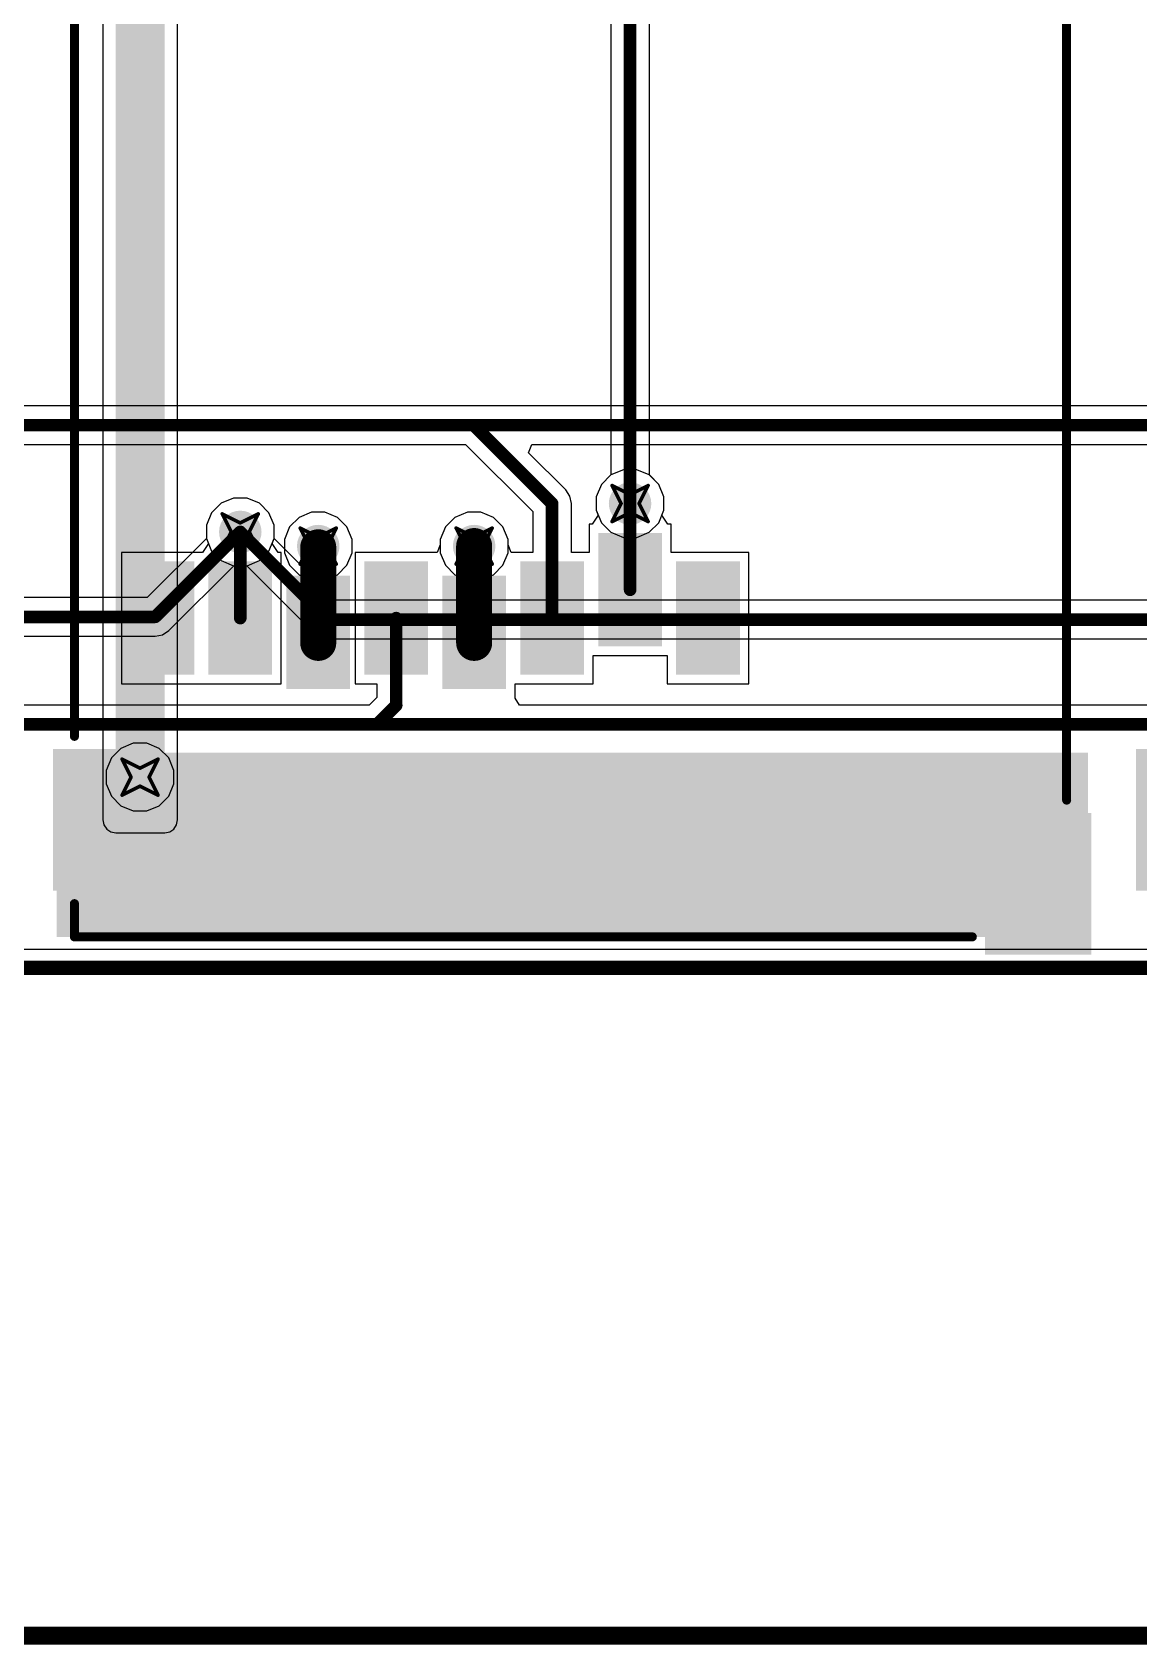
# Model space of a CAD drawing. Header units: inches. Extents: x -3 to 488, y -11 to 93.
# Drawn here: x 30.31 to 45.92, y -9.56 to 13.21 of the extents above; entities that cross this region are included whole.
import ezdxf

# ---------------------------------------------------------------- set-up
doc = ezdxf.new("R2010")
doc.units = ezdxf.units.IN
for name, color, linetype in [('Board Cutout', 216, 'Continuous'), ('Bottom Layer', 5, 'Continuous'), ('Dimension', 6, 'Continuous'), ('Drill Drawing', 1, 'Continuous'), ('Layer 1', 16, 'Continuous'), ('Layer 2', 76, 'Continuous'), ('Top Layer', 1, 'Continuous'), ('Top Overlay', 2, 'Continuous'), ('Top Paste', 8, 'Continuous'), ('Top Solder', 216, 'Continuous'), ('Via Holes', 16, 'Continuous')]:
    doc.layers.add(name, color=color, linetype=linetype)

msp = doc.modelspace()

# ---------------------------------------------------------------- hatches: boundary and pattern name
at = {"layer": 'Bottom Layer'}
h = msp.add_hatch(color=5, dxfattribs=at)
edge = h.paths.add_edge_path()
edge.add_arc((38.741, 6.554), 0.3, 0, 360)
h = msp.add_hatch(color=5, dxfattribs=at)
edge = h.paths.add_edge_path()
edge.add_arc((33.241, 6.154), 0.3, 0, 360)
h = msp.add_hatch(color=5, dxfattribs=at)
edge = h.paths.add_edge_path()
edge.add_arc((34.341, 5.954), 0.3, 0, 360)
h = msp.add_hatch(color=5, dxfattribs=at)
edge = h.paths.add_edge_path()
edge.add_arc((36.541, 5.954), 0.3, 0, 360)
h = msp.add_hatch(color=5, dxfattribs=at)
edge = h.paths.add_edge_path()
edge.add_arc((31.827, 2.692), 0.3, 0, 360)
at = {"layer": 'Layer 1'}
h = msp.add_hatch(color=16, dxfattribs=at)
edge = h.paths.add_edge_path()
edge.add_arc((38.741, 6.554), 0.3, 0, 360)
h = msp.add_hatch(color=16, dxfattribs=at)
edge = h.paths.add_edge_path()
edge.add_arc((33.241, 6.154), 0.3, 0, 360)
h = msp.add_hatch(color=16, dxfattribs=at)
edge = h.paths.add_edge_path()
edge.add_arc((34.341, 5.954), 0.3, 0, 360)
h = msp.add_hatch(color=16, dxfattribs=at)
edge = h.paths.add_edge_path()
edge.add_arc((36.541, 5.954), 0.3, 0, 360)
h = msp.add_hatch(color=16, dxfattribs=at)
edge = h.paths.add_edge_path()
edge.add_arc((31.827, 2.692), 0.3, 0, 360)
at = {"layer": 'Layer 2'}
msp.add_hatch(color=76, dxfattribs=at).paths.add_polyline_path([(31.485, 2.087), (32.175, 2.087), (32.175, 17.704), (31.485, 17.704)])
h = msp.add_hatch(color=76, dxfattribs=at)
edge = h.paths.add_edge_path()
edge.add_arc((38.741, 6.554), 0.3, 0, 360)
h = msp.add_hatch(color=76, dxfattribs=at)
edge = h.paths.add_edge_path()
edge.add_arc((33.241, 6.154), 0.3, 0, 360)
h = msp.add_hatch(color=76, dxfattribs=at)
edge = h.paths.add_edge_path()
edge.add_arc((34.341, 5.954), 0.3, 0, 360)
h = msp.add_hatch(color=76, dxfattribs=at)
edge = h.paths.add_edge_path()
edge.add_arc((36.541, 5.954), 0.3, 0, 360)
h = msp.add_hatch(color=76, dxfattribs=at)
edge = h.paths.add_edge_path()
edge.add_arc((31.827, 2.692), 0.3, 0, 360)
at = {"layer": 'Top Layer'}
h = msp.add_hatch(color=1, dxfattribs=at)
edge = h.paths.add_edge_path()
edge.add_arc((38.741, 6.554), 0.3, 0, 360)
h = msp.add_hatch(color=1, dxfattribs=at)
edge = h.paths.add_edge_path()
edge.add_arc((33.241, 6.154), 0.3, 0, 360)
h = msp.add_hatch(color=1, dxfattribs=at)
edge = h.paths.add_edge_path()
edge.add_arc((34.341, 5.954), 0.3, 0, 360)
h = msp.add_hatch(color=1, dxfattribs=at)
edge = h.paths.add_edge_path()
edge.add_arc((36.541, 5.954), 0.3, 0, 360)
for points in [[(38.341, 6.087), (39.141, 6.087), (39.141, 4.587), (38.341, 4.587)], [(31.741, 5.687), (32.541, 5.687), (32.541, 4.187), (31.741, 4.187)], [(32.841, 5.687), (33.641, 5.687), (33.641, 4.187), (32.841, 4.187)], [(33.941, 5.487), (34.741, 5.487), (34.741, 3.987), (33.941, 3.987)], [(35.041, 5.687), (35.841, 5.687), (35.841, 4.187), (35.041, 4.187)], [(36.141, 5.487), (36.941, 5.487), (36.941, 3.987), (36.141, 3.987)], [(37.241, 5.687), (38.041, 5.687), (38.041, 4.187), (37.241, 4.187)], [(39.441, 5.687), (40.241, 5.687), (40.241, 4.187), (39.441, 4.187)], [(30.651, 0.437), (45.201, 0.437), (45.201, 3.037), (30.651, 3.037)], [(30.651, 3.037), (32.051, 3.037), (32.051, 1.137), (30.651, 1.137)], [(43.801, 2.137), (45.201, 2.137), (45.201, 0.237), (43.801, 0.237)]]:
    msp.add_hatch(color=1, dxfattribs=at).paths.add_polyline_path(points)
h = msp.add_hatch(color=1, dxfattribs=at)
edge = h.paths.add_edge_path()
edge.add_arc((31.827, 2.692), 0.3, 0, 360)
at = {"layer": 'Top Paste'}
for points in [[(38.341, 6.087), (39.141, 6.087), (39.141, 4.587), (38.341, 4.587)], [(31.741, 5.687), (32.541, 5.687), (32.541, 4.187), (31.741, 4.187)], [(32.841, 5.687), (33.641, 5.687), (33.641, 4.187), (32.841, 4.187)], [(33.941, 5.487), (34.741, 5.487), (34.741, 3.987), (33.941, 3.987)], [(35.041, 5.687), (35.841, 5.687), (35.841, 4.187), (35.041, 4.187)], [(36.141, 5.487), (36.941, 5.487), (36.941, 3.987), (36.141, 3.987)], [(37.241, 5.687), (38.041, 5.687), (38.041, 4.187), (37.241, 4.187)], [(39.441, 5.687), (40.241, 5.687), (40.241, 4.187), (39.441, 4.187)], [(30.651, 3.037), (32.051, 3.037), (32.051, 1.137), (30.651, 1.137)], [(43.801, 2.137), (45.201, 2.137), (45.201, 0.237), (43.801, 0.237)]]:
    msp.add_hatch(color=8, dxfattribs=at).paths.add_polyline_path(points)
at = {"layer": 'Top Solder'}
for points in [[(38.291, 6.137), (39.191, 6.137), (39.191, 4.537), (38.291, 4.537)], [(31.691, 5.737), (32.591, 5.737), (32.591, 4.137), (31.691, 4.137)], [(32.791, 5.737), (33.691, 5.737), (33.691, 4.137), (32.791, 4.137)], [(34.991, 5.737), (35.891, 5.737), (35.891, 4.137), (34.991, 4.137)], [(37.191, 5.737), (38.091, 5.737), (38.091, 4.137), (37.191, 4.137)], [(39.391, 5.737), (40.291, 5.737), (40.291, 4.137), (39.391, 4.137)], [(33.891, 5.537), (34.791, 5.537), (34.791, 3.937), (33.891, 3.937)], [(36.091, 5.537), (36.991, 5.537), (36.991, 3.937), (36.091, 3.937)], [(30.601, 3.087), (32.101, 3.087), (32.101, 1.087), (30.601, 1.087)], [(45.878, 3.087), (47.378, 3.087), (47.378, 1.087), (45.878, 1.087)], [(43.751, 2.187), (45.251, 2.187), (45.251, 0.187), (43.751, 0.187)]]:
    msp.add_hatch(color=216, dxfattribs=at).paths.add_polyline_path(points)
at = {"layer": 'Via Holes'}
h = msp.add_hatch(color=7, dxfattribs=at)
edge = h.paths.add_edge_path()
edge.add_arc((38.741, 6.554), 0.15, 0, 360)
h = msp.add_hatch(color=7, dxfattribs=at)
edge = h.paths.add_edge_path()
edge.add_arc((33.241, 6.154), 0.15, 0, 360)
h = msp.add_hatch(color=7, dxfattribs=at)
edge = h.paths.add_edge_path()
edge.add_arc((34.341, 5.954), 0.15, 0, 360)
h = msp.add_hatch(color=7, dxfattribs=at)
edge = h.paths.add_edge_path()
edge.add_arc((36.541, 5.954), 0.15, 0, 360)
h = msp.add_hatch(color=7, dxfattribs=at)
edge = h.paths.add_edge_path()
edge.add_arc((31.827, 2.692), 0.15, 0, 360)

# ---------------------------------------------------------------- linework, layer by layer
at = {"layer": 'Board Cutout'}
msp.add_lwpolyline([(0.01, 0, 0.2, 0.2, 0), (60.01, 0, 0.2, 0.2, 0)], format="xyseb", dxfattribs=at)
at = {"layer": 'Bottom Layer'}
for p, q in [((38.47, 6.959), (38.336, 6.825)), ((38.646, 7.032), (38.47, 6.959)), ((38.836, 7.032), (38.646, 7.032)), ((39.012, 6.959), (38.836, 7.032)), ((39.146, 6.825), (39.012, 6.959)), ((33.146, 6.632), (32.97, 6.559)), ((33.336, 6.632), (33.146, 6.632)), ((33.512, 6.559), (33.336, 6.632)), ((38.336, 6.825), (38.263, 6.649)), ((38.263, 6.649), (38.263, 6.459)), ((39.219, 6.649), (39.146, 6.825)), ((39.219, 6.459), (39.219, 6.649)), ((32.836, 6.425), (32.763, 6.249)), ((32.97, 6.559), (32.836, 6.425)), ((33.646, 6.425), (33.512, 6.559)), ((33.719, 6.249), (33.646, 6.425)), ((34.246, 6.432), (34.07, 6.359)), ((34.436, 6.432), (34.246, 6.432)), ((34.612, 6.359), (34.436, 6.432)), ((38.263, 6.459), (38.336, 6.283)), ((39.146, 6.283), (39.219, 6.459)), ((32.763, 6.249), (32.763, 6.059)), ((33.719, 6.059), (33.719, 6.249)), ((33.936, 6.225), (33.863, 6.049)), ((34.07, 6.359), (33.936, 6.225)), ((34.746, 6.225), (34.612, 6.359)), ((34.819, 6.049), (34.746, 6.225)), ((38.336, 6.283), (38.47, 6.149)), ((38.47, 6.149), (38.646, 6.076)), ((38.836, 6.076), (39.012, 6.149)), ((39.012, 6.149), (39.146, 6.283)), ((32.763, 6.059), (32.836, 5.883)), ((33.646, 5.883), (33.719, 6.059)), ((33.863, 6.049), (33.863, 5.859)), ((34.819, 5.859), (34.819, 6.049)), ((38.646, 6.076), (38.836, 6.076)), ((32.836, 5.883), (32.97, 5.749)), ((32.97, 5.749), (33.146, 5.676)), ((33.336, 5.676), (33.512, 5.749)), ((33.512, 5.749), (33.646, 5.883)), ((33.863, 5.859), (33.936, 5.683)), ((34.746, 5.683), (34.819, 5.859)), ((33.146, 5.676), (33.336, 5.676)), ((33.936, 5.683), (34.07, 5.549)), ((34.07, 5.549), (34.246, 5.476)), ((34.246, 5.476), (34.436, 5.476)), ((34.436, 5.476), (34.612, 5.549)), ((34.612, 5.549), (34.746, 5.683)), ((31.422, 2.963), (31.349, 2.787)), ((31.556, 3.097), (31.422, 2.963)), ((31.732, 3.17), (31.556, 3.097)), ((31.922, 3.17), (31.732, 3.17)), ((32.097, 3.097), (31.922, 3.17)), ((32.232, 2.963), (32.097, 3.097)), ((32.304, 2.787), (32.232, 2.963)), ((31.349, 2.787), (31.349, 2.597)), ((32.304, 2.597), (32.304, 2.787)), ((31.349, 2.597), (31.422, 2.422)), ((32.232, 2.422), (32.304, 2.597)), ((31.422, 2.422), (31.556, 2.287)), ((31.556, 2.287), (31.732, 2.215)), ((31.922, 2.215), (32.097, 2.287)), ((32.097, 2.287), (32.232, 2.422)), ((31.732, 2.215), (31.922, 2.215)), ((60.01, 0.259), (0.269, 0.259))]:
    msp.add_line(p, q, dxfattribs=at)
at = {"layer": 'Dimension'}
msp.add_lwpolyline([(0, -9.429, 0.254, 0.254, 0), (56.354, -9.429, 0.254, 0.254, 0)], format="xyseb", dxfattribs=at)
at = {"layer": 'Drill Drawing'}
for points in [[(38.487, 6.808, 0.0508, 0.0508, 0), (38.741, 6.681, 0.0508, 0.0508, 0)], [(38.487, 6.808, 0.0508, 0.0508, 0), (38.614, 6.554, 0.0508, 0.0508, 0)], [(38.741, 6.681, 0.0508, 0.0508, 0), (38.995, 6.808, 0.0508, 0.0508, 0)], [(38.868, 6.554, 0.0508, 0.0508, 0), (38.995, 6.808, 0.0508, 0.0508, 0)], [(32.987, 6.408, 0.0508, 0.0508, 0), (33.241, 6.281, 0.0508, 0.0508, 0)], [(32.987, 6.408, 0.0508, 0.0508, 0), (33.114, 6.154, 0.0508, 0.0508, 0)], [(33.241, 6.281, 0.0508, 0.0508, 0), (33.495, 6.408, 0.0508, 0.0508, 0)], [(33.368, 6.154, 0.0508, 0.0508, 0), (33.495, 6.408, 0.0508, 0.0508, 0)], [(38.487, 6.3, 0.0508, 0.0508, 0), (38.614, 6.554, 0.0508, 0.0508, 0)], [(38.487, 6.3, 0.0508, 0.0508, 0), (38.741, 6.427, 0.0508, 0.0508, 0)], [(38.741, 6.427, 0.0508, 0.0508, 0), (38.995, 6.3, 0.0508, 0.0508, 0)], [(38.868, 6.554, 0.0508, 0.0508, 0), (38.995, 6.3, 0.0508, 0.0508, 0)], [(32.987, 5.9, 0.0508, 0.0508, 0), (33.114, 6.154, 0.0508, 0.0508, 0)], [(33.368, 6.154, 0.0508, 0.0508, 0), (33.495, 5.9, 0.0508, 0.0508, 0)], [(34.087, 6.208, 0.0508, 0.0508, 0), (34.341, 6.081, 0.0508, 0.0508, 0)], [(34.087, 6.208, 0.0508, 0.0508, 0), (34.214, 5.954, 0.0508, 0.0508, 0)], [(34.341, 6.081, 0.0508, 0.0508, 0), (34.595, 6.208, 0.0508, 0.0508, 0)], [(34.468, 5.954, 0.0508, 0.0508, 0), (34.595, 6.208, 0.0508, 0.0508, 0)], [(36.287, 6.208, 0.0508, 0.0508, 0), (36.541, 6.081, 0.0508, 0.0508, 0)], [(36.287, 6.208, 0.0508, 0.0508, 0), (36.414, 5.954, 0.0508, 0.0508, 0)], [(36.541, 6.081, 0.0508, 0.0508, 0), (36.795, 6.208, 0.0508, 0.0508, 0)], [(36.668, 5.954, 0.0508, 0.0508, 0), (36.795, 6.208, 0.0508, 0.0508, 0)], [(32.987, 5.9, 0.0508, 0.0508, 0), (33.241, 6.027, 0.0508, 0.0508, 0)], [(33.241, 6.027, 0.0508, 0.0508, 0), (33.495, 5.9, 0.0508, 0.0508, 0)], [(34.087, 5.7, 0.0508, 0.0508, 0), (34.214, 5.954, 0.0508, 0.0508, 0)], [(34.468, 5.954, 0.0508, 0.0508, 0), (34.595, 5.7, 0.0508, 0.0508, 0)], [(36.287, 5.7, 0.0508, 0.0508, 0), (36.414, 5.954, 0.0508, 0.0508, 0)], [(36.668, 5.954, 0.0508, 0.0508, 0), (36.795, 5.7, 0.0508, 0.0508, 0)], [(34.087, 5.7, 0.0508, 0.0508, 0), (34.341, 5.827, 0.0508, 0.0508, 0)], [(34.341, 5.827, 0.0508, 0.0508, 0), (34.595, 5.7, 0.0508, 0.0508, 0)], [(36.287, 5.7, 0.0508, 0.0508, 0), (36.541, 5.827, 0.0508, 0.0508, 0)], [(36.541, 5.827, 0.0508, 0.0508, 0), (36.795, 5.7, 0.0508, 0.0508, 0)], [(31.573, 2.946, 0.0508, 0.0508, 0), (31.827, 2.819, 0.0508, 0.0508, 0)], [(31.573, 2.946, 0.0508, 0.0508, 0), (31.7, 2.692, 0.0508, 0.0508, 0)], [(31.827, 2.819, 0.0508, 0.0508, 0), (32.081, 2.946, 0.0508, 0.0508, 0)], [(31.954, 2.692, 0.0508, 0.0508, 0), (32.081, 2.946, 0.0508, 0.0508, 0)], [(31.573, 2.438, 0.0508, 0.0508, 0), (31.7, 2.692, 0.0508, 0.0508, 0)], [(31.573, 2.438, 0.0508, 0.0508, 0), (31.827, 2.565, 0.0508, 0.0508, 0)], [(31.827, 2.565, 0.0508, 0.0508, 0), (32.081, 2.438, 0.0508, 0.0508, 0)], [(31.954, 2.692, 0.0508, 0.0508, 0), (32.081, 2.438, 0.0508, 0.0508, 0)]]:
    msp.add_lwpolyline(points, format="xyseb", dxfattribs=at)
for points in [[(38.474, 6.808, 0.0254, 0.0254, 1), (38.5, 6.808, 0.0254, 0.0254, 1)], [(38.474, 6.808, 0.0254, 0.0254, 1), (38.5, 6.808, 0.0254, 0.0254, 1)], [(38.982, 6.808, 0.0254, 0.0254, 1), (39.008, 6.808, 0.0254, 0.0254, 1)], [(38.982, 6.808, 0.0254, 0.0254, 1), (39.008, 6.808, 0.0254, 0.0254, 1)], [(38.728, 6.681, 0.0254, 0.0254, 1), (38.754, 6.681, 0.0254, 0.0254, 1)], [(38.728, 6.681, 0.0254, 0.0254, 1), (38.754, 6.681, 0.0254, 0.0254, 1)], [(32.974, 6.408, 0.0254, 0.0254, 1), (33, 6.408, 0.0254, 0.0254, 1)], [(32.974, 6.408, 0.0254, 0.0254, 1), (33, 6.408, 0.0254, 0.0254, 1)], [(33.482, 6.408, 0.0254, 0.0254, 1), (33.508, 6.408, 0.0254, 0.0254, 1)], [(33.482, 6.408, 0.0254, 0.0254, 1), (33.508, 6.408, 0.0254, 0.0254, 1)], [(38.601, 6.554, 0.0254, 0.0254, 1), (38.627, 6.554, 0.0254, 0.0254, 1)], [(38.601, 6.554, 0.0254, 0.0254, 1), (38.627, 6.554, 0.0254, 0.0254, 1)], [(38.728, 6.427, 0.0254, 0.0254, 1), (38.754, 6.427, 0.0254, 0.0254, 1)], [(38.728, 6.427, 0.0254, 0.0254, 1), (38.754, 6.427, 0.0254, 0.0254, 1)], [(38.855, 6.554, 0.0254, 0.0254, 1), (38.881, 6.554, 0.0254, 0.0254, 1)], [(38.855, 6.554, 0.0254, 0.0254, 1), (38.881, 6.554, 0.0254, 0.0254, 1)], [(33.101, 6.154, 0.0254, 0.0254, 1), (33.127, 6.154, 0.0254, 0.0254, 1)], [(33.101, 6.154, 0.0254, 0.0254, 1), (33.127, 6.154, 0.0254, 0.0254, 1)], [(33.228, 6.281, 0.0254, 0.0254, 1), (33.254, 6.281, 0.0254, 0.0254, 1)], [(33.228, 6.281, 0.0254, 0.0254, 1), (33.254, 6.281, 0.0254, 0.0254, 1)], [(33.355, 6.154, 0.0254, 0.0254, 1), (33.381, 6.154, 0.0254, 0.0254, 1)], [(33.355, 6.154, 0.0254, 0.0254, 1), (33.381, 6.154, 0.0254, 0.0254, 1)], [(34.074, 6.208, 0.0254, 0.0254, 1), (34.1, 6.208, 0.0254, 0.0254, 1)], [(34.074, 6.208, 0.0254, 0.0254, 1), (34.1, 6.208, 0.0254, 0.0254, 1)], [(34.582, 6.208, 0.0254, 0.0254, 1), (34.608, 6.208, 0.0254, 0.0254, 1)], [(34.582, 6.208, 0.0254, 0.0254, 1), (34.608, 6.208, 0.0254, 0.0254, 1)], [(36.274, 6.208, 0.0254, 0.0254, 1), (36.3, 6.208, 0.0254, 0.0254, 1)], [(36.274, 6.208, 0.0254, 0.0254, 1), (36.3, 6.208, 0.0254, 0.0254, 1)], [(36.782, 6.208, 0.0254, 0.0254, 1), (36.808, 6.208, 0.0254, 0.0254, 1)], [(36.782, 6.208, 0.0254, 0.0254, 1), (36.808, 6.208, 0.0254, 0.0254, 1)], [(38.474, 6.3, 0.0254, 0.0254, 1), (38.5, 6.3, 0.0254, 0.0254, 1)], [(38.474, 6.3, 0.0254, 0.0254, 1), (38.5, 6.3, 0.0254, 0.0254, 1)], [(38.982, 6.3, 0.0254, 0.0254, 1), (39.008, 6.3, 0.0254, 0.0254, 1)], [(38.982, 6.3, 0.0254, 0.0254, 1), (39.008, 6.3, 0.0254, 0.0254, 1)], [(32.974, 5.9, 0.0254, 0.0254, 1), (33, 5.9, 0.0254, 0.0254, 1)], [(32.974, 5.9, 0.0254, 0.0254, 1), (33, 5.9, 0.0254, 0.0254, 1)], [(33.228, 6.027, 0.0254, 0.0254, 1), (33.254, 6.027, 0.0254, 0.0254, 1)], [(33.228, 6.027, 0.0254, 0.0254, 1), (33.254, 6.027, 0.0254, 0.0254, 1)], [(33.482, 5.9, 0.0254, 0.0254, 1), (33.508, 5.9, 0.0254, 0.0254, 1)], [(33.482, 5.9, 0.0254, 0.0254, 1), (33.508, 5.9, 0.0254, 0.0254, 1)], [(34.201, 5.954, 0.0254, 0.0254, 1), (34.227, 5.954, 0.0254, 0.0254, 1)], [(34.201, 5.954, 0.0254, 0.0254, 1), (34.227, 5.954, 0.0254, 0.0254, 1)], [(34.328, 6.081, 0.0254, 0.0254, 1), (34.354, 6.081, 0.0254, 0.0254, 1)], [(34.328, 6.081, 0.0254, 0.0254, 1), (34.354, 6.081, 0.0254, 0.0254, 1)], [(34.455, 5.954, 0.0254, 0.0254, 1), (34.481, 5.954, 0.0254, 0.0254, 1)], [(34.455, 5.954, 0.0254, 0.0254, 1), (34.481, 5.954, 0.0254, 0.0254, 1)], [(36.401, 5.954, 0.0254, 0.0254, 1), (36.427, 5.954, 0.0254, 0.0254, 1)], [(36.401, 5.954, 0.0254, 0.0254, 1), (36.427, 5.954, 0.0254, 0.0254, 1)], [(36.528, 6.081, 0.0254, 0.0254, 1), (36.554, 6.081, 0.0254, 0.0254, 1)], [(36.528, 6.081, 0.0254, 0.0254, 1), (36.554, 6.081, 0.0254, 0.0254, 1)], [(36.655, 5.954, 0.0254, 0.0254, 1), (36.681, 5.954, 0.0254, 0.0254, 1)], [(36.655, 5.954, 0.0254, 0.0254, 1), (36.681, 5.954, 0.0254, 0.0254, 1)], [(34.074, 5.7, 0.0254, 0.0254, 1), (34.1, 5.7, 0.0254, 0.0254, 1)], [(34.074, 5.7, 0.0254, 0.0254, 1), (34.1, 5.7, 0.0254, 0.0254, 1)], [(34.328, 5.827, 0.0254, 0.0254, 1), (34.354, 5.827, 0.0254, 0.0254, 1)], [(34.328, 5.827, 0.0254, 0.0254, 1), (34.354, 5.827, 0.0254, 0.0254, 1)], [(34.582, 5.7, 0.0254, 0.0254, 1), (34.608, 5.7, 0.0254, 0.0254, 1)], [(34.582, 5.7, 0.0254, 0.0254, 1), (34.608, 5.7, 0.0254, 0.0254, 1)], [(36.274, 5.7, 0.0254, 0.0254, 1), (36.3, 5.7, 0.0254, 0.0254, 1)], [(36.274, 5.7, 0.0254, 0.0254, 1), (36.3, 5.7, 0.0254, 0.0254, 1)], [(36.528, 5.827, 0.0254, 0.0254, 1), (36.554, 5.827, 0.0254, 0.0254, 1)], [(36.528, 5.827, 0.0254, 0.0254, 1), (36.554, 5.827, 0.0254, 0.0254, 1)], [(36.782, 5.7, 0.0254, 0.0254, 1), (36.808, 5.7, 0.0254, 0.0254, 1)], [(36.782, 5.7, 0.0254, 0.0254, 1), (36.808, 5.7, 0.0254, 0.0254, 1)], [(31.56, 2.946, 0.0254, 0.0254, 1), (31.585, 2.946, 0.0254, 0.0254, 1)], [(31.56, 2.946, 0.0254, 0.0254, 1), (31.585, 2.946, 0.0254, 0.0254, 1)], [(32.068, 2.946, 0.0254, 0.0254, 1), (32.093, 2.946, 0.0254, 0.0254, 1)], [(32.068, 2.946, 0.0254, 0.0254, 1), (32.093, 2.946, 0.0254, 0.0254, 1)], [(31.814, 2.819, 0.0254, 0.0254, 1), (31.839, 2.819, 0.0254, 0.0254, 1)], [(31.814, 2.819, 0.0254, 0.0254, 1), (31.839, 2.819, 0.0254, 0.0254, 1)], [(31.687, 2.692, 0.0254, 0.0254, 1), (31.712, 2.692, 0.0254, 0.0254, 1)], [(31.687, 2.692, 0.0254, 0.0254, 1), (31.712, 2.692, 0.0254, 0.0254, 1)], [(31.814, 2.565, 0.0254, 0.0254, 1), (31.839, 2.565, 0.0254, 0.0254, 1)], [(31.814, 2.565, 0.0254, 0.0254, 1), (31.839, 2.565, 0.0254, 0.0254, 1)], [(31.941, 2.692, 0.0254, 0.0254, 1), (31.966, 2.692, 0.0254, 0.0254, 1)], [(31.941, 2.692, 0.0254, 0.0254, 1), (31.966, 2.692, 0.0254, 0.0254, 1)], [(31.56, 2.438, 0.0254, 0.0254, 1), (31.585, 2.438, 0.0254, 0.0254, 1)], [(31.56, 2.438, 0.0254, 0.0254, 1), (31.585, 2.438, 0.0254, 0.0254, 1)], [(32.068, 2.438, 0.0254, 0.0254, 1), (32.093, 2.438, 0.0254, 0.0254, 1)], [(32.068, 2.438, 0.0254, 0.0254, 1), (32.093, 2.438, 0.0254, 0.0254, 1)]]:
    msp.add_lwpolyline(points, format="xyseb", close=True, dxfattribs=at)
at = {"layer": 'Layer 1'}
for p, q in [((38.47, 6.959), (38.336, 6.825)), ((38.646, 7.032), (38.47, 6.959)), ((38.836, 7.032), (38.646, 7.032)), ((39.012, 6.959), (38.836, 7.032)), ((39.146, 6.825), (39.012, 6.959)), ((33.146, 6.632), (32.97, 6.559)), ((33.336, 6.632), (33.146, 6.632)), ((33.512, 6.559), (33.336, 6.632)), ((38.336, 6.825), (38.263, 6.649)), ((38.263, 6.649), (38.263, 6.459)), ((39.219, 6.649), (39.146, 6.825)), ((39.219, 6.459), (39.219, 6.649)), ((32.836, 6.425), (32.763, 6.249)), ((32.97, 6.559), (32.836, 6.425)), ((33.646, 6.425), (33.512, 6.559)), ((33.719, 6.249), (33.646, 6.425)), ((36.446, 6.432), (36.27, 6.359)), ((36.636, 6.432), (36.446, 6.432)), ((36.812, 6.359), (36.636, 6.432)), ((38.263, 6.459), (38.336, 6.283)), ((39.146, 6.283), (39.219, 6.459)), ((32.763, 6.249), (32.763, 6.061)), ((33.719, 6.061), (33.719, 6.249)), ((36.136, 6.225), (36.063, 6.049)), ((36.27, 6.359), (36.136, 6.225)), ((36.946, 6.225), (36.812, 6.359)), ((37.019, 6.049), (36.946, 6.225)), ((38.336, 6.283), (38.47, 6.149)), ((38.47, 6.149), (38.646, 6.076)), ((38.836, 6.076), (39.012, 6.149)), ((39.012, 6.149), (39.146, 6.283)), ((32.763, 6.061), (31.928, 5.226)), ((34.591, 5.189), (33.719, 6.061)), ((36.063, 6.049), (36.063, 5.859)), ((37.019, 5.859), (37.019, 6.049)), ((38.646, 6.076), (38.836, 6.076)), ((36.063, 5.859), (36.136, 5.683)), ((36.946, 5.683), (37.019, 5.859)), ((32.233, 4.762), (33.148, 5.676)), ((33.148, 5.676), (33.334, 5.676)), ((33.334, 5.676), (34.286, 4.725)), ((36.136, 5.683), (36.27, 5.549)), ((36.27, 5.549), (36.446, 5.476)), ((36.446, 5.476), (36.636, 5.476)), ((36.636, 5.476), (36.812, 5.549)), ((36.812, 5.549), (36.946, 5.683)), ((31.928, 5.226), (19.314, 5.226)), ((47.168, 5.189), (34.591, 5.189)), ((19.201, 4.682), (32.041, 4.682)), ((32.041, 4.682), (32.145, 4.703)), ((32.145, 4.703), (32.233, 4.762)), ((34.286, 4.725), (34.374, 4.666)), ((34.374, 4.666), (34.478, 4.645)), ((34.478, 4.645), (34.478, 4.645)), ((34.478, 4.645), (47.281, 4.645)), ((31.422, 2.963), (31.349, 2.787)), ((31.556, 3.097), (31.422, 2.963)), ((31.732, 3.17), (31.556, 3.097)), ((31.922, 3.17), (31.732, 3.17)), ((32.097, 3.097), (31.922, 3.17)), ((32.232, 2.963), (32.097, 3.097)), ((32.304, 2.787), (32.232, 2.963)), ((31.349, 2.787), (31.349, 2.597)), ((32.304, 2.597), (32.304, 2.787)), ((31.349, 2.597), (31.422, 2.422)), ((32.232, 2.422), (32.304, 2.597)), ((31.422, 2.422), (31.556, 2.287)), ((31.556, 2.287), (31.732, 2.215)), ((31.922, 2.215), (32.097, 2.287)), ((32.097, 2.287), (32.232, 2.422)), ((31.732, 2.215), (31.922, 2.215)), ((60.01, 0.259), (0.269, 0.259))]:
    msp.add_line(p, q, dxfattribs=at)
for points in [[(32.041, 4.954, 0.178, 0.178, 0), (33.241, 6.154, 0.178, 0.178, 0)], [(33.241, 6.154, 0.178, 0.178, 0), (34.478, 4.917, 0.178, 0.178, 0)], [(19.201, 4.954, 0.178, 0.178, 0), (32.041, 4.954, 0.178, 0.178, 0)], [(34.478, 4.917, 0.178, 0.178, 0), (47.281, 4.917, 0.178, 0.178, 0)]]:
    msp.add_lwpolyline(points, format="xyseb", dxfattribs=at)
for points in [[(33.197, 6.154, 0.0889, 0.0889, 1), (33.286, 6.154, 0.0889, 0.0889, 1)], [(33.197, 6.154, 0.0889, 0.0889, 1), (33.286, 6.154, 0.0889, 0.0889, 1)], [(31.997, 4.954, 0.0889, 0.0889, 1), (32.085, 4.954, 0.0889, 0.0889, 1)], [(31.997, 4.954, 0.0889, 0.0889, 1), (32.085, 4.954, 0.0889, 0.0889, 1)], [(34.434, 4.917, 0.0889, 0.0889, 1), (34.523, 4.917, 0.0889, 0.0889, 1)], [(34.434, 4.917, 0.0889, 0.0889, 1), (34.523, 4.917, 0.0889, 0.0889, 1)]]:
    msp.add_lwpolyline(points, format="xyseb", close=True, dxfattribs=at)
at = {"layer": 'Layer 2'}
for p, q in [((39.013, 6.958), (39.013, 21.091)), ((31.304, 17.704), (31.304, 2.087)), ((32.356, 2.087), (32.356, 17.704)), ((38.469, 16.192), (38.469, 6.958)), ((38.469, 6.958), (38.336, 6.825)), ((39.146, 6.825), (39.013, 6.958)), ((33.146, 6.632), (32.97, 6.559)), ((33.336, 6.632), (33.146, 6.632)), ((33.512, 6.559), (33.336, 6.632)), ((38.336, 6.825), (38.263, 6.649)), ((38.263, 6.649), (38.263, 6.459)), ((39.219, 6.649), (39.146, 6.825)), ((39.219, 6.459), (39.219, 6.649)), ((32.836, 6.425), (32.763, 6.249)), ((32.97, 6.559), (32.836, 6.425)), ((33.646, 6.425), (33.512, 6.559)), ((33.719, 6.249), (33.646, 6.425)), ((34.246, 6.432), (34.07, 6.359)), ((34.436, 6.432), (34.246, 6.432)), ((34.612, 6.359), (34.436, 6.432)), ((36.446, 6.432), (36.27, 6.359)), ((36.636, 6.432), (36.446, 6.432)), ((36.812, 6.359), (36.636, 6.432)), ((38.263, 6.459), (38.336, 6.283)), ((39.146, 6.283), (39.219, 6.459)), ((32.763, 6.249), (32.763, 6.059)), ((33.719, 6.059), (33.719, 6.249)), ((33.936, 6.225), (33.863, 6.049)), ((34.07, 6.359), (33.936, 6.225)), ((34.746, 6.225), (34.612, 6.359)), ((34.819, 6.049), (34.746, 6.225)), ((36.136, 6.225), (36.063, 6.049)), ((36.27, 6.359), (36.136, 6.225)), ((36.946, 6.225), (36.812, 6.359)), ((37.019, 6.049), (36.946, 6.225)), ((38.336, 6.283), (38.47, 6.149)), ((38.47, 6.149), (38.646, 6.076)), ((38.836, 6.076), (39.012, 6.149)), ((39.012, 6.149), (39.146, 6.283)), ((32.763, 6.059), (32.836, 5.883)), ((33.646, 5.883), (33.719, 6.059)), ((33.863, 6.049), (33.863, 5.859)), ((34.819, 5.859), (34.819, 6.049)), ((36.063, 6.049), (36.063, 5.859)), ((37.019, 5.859), (37.019, 6.049)), ((38.646, 6.076), (38.836, 6.076)), ((32.836, 5.883), (32.97, 5.749)), ((32.97, 5.749), (33.146, 5.676)), ((33.336, 5.676), (33.512, 5.749)), ((33.512, 5.749), (33.646, 5.883)), ((33.863, 5.859), (33.936, 5.683)), ((34.746, 5.683), (34.819, 5.859)), ((36.063, 5.859), (36.136, 5.683)), ((36.946, 5.683), (37.019, 5.859)), ((33.146, 5.676), (33.336, 5.676)), ((33.936, 5.683), (34.07, 5.549)), ((34.07, 5.549), (34.246, 5.476)), ((34.246, 5.476), (34.436, 5.476)), ((34.436, 5.476), (34.612, 5.549)), ((34.612, 5.549), (34.746, 5.683)), ((36.136, 5.683), (36.27, 5.549)), ((36.27, 5.549), (36.446, 5.476)), ((36.446, 5.476), (36.636, 5.476)), ((36.636, 5.476), (36.812, 5.549)), ((36.812, 5.549), (36.946, 5.683)), ((31.304, 2.087), (31.318, 2.018)), ((32.343, 2.018), (32.356, 2.087)), ((31.318, 2.018), (31.357, 1.959)), ((31.357, 1.959), (31.416, 1.92)), ((31.416, 1.92), (31.485, 1.906)), ((31.485, 1.906), (32.175, 1.906)), ((32.175, 1.906), (32.245, 1.92)), ((32.245, 1.92), (32.303, 1.959)), ((32.303, 1.959), (32.343, 2.018)), ((60.01, 0.259), (0.269, 0.259))]:
    msp.add_line(p, q, dxfattribs=at)
msp.add_lwpolyline([(38.741, 6.554, 0.178, 0.178, 0), (38.741, 21.495, 0.178, 0.178, 0)], format="xyseb", dxfattribs=at)
msp.add_lwpolyline([(38.697, 6.554, 0.0889, 0.0889, 1), (38.786, 6.554, 0.0889, 0.0889, 1)], format="xyseb", close=True, dxfattribs=at)
at = {"layer": 'Top Layer'}
for p, q in [((55.036, 7.933), (21.751, 7.933)), ((22.478, 7.389), (36.421, 7.389)), ((36.421, 7.389), (37.369, 6.441)), ((37.308, 7.272), (37.356, 7.389)), ((37.356, 7.389), (51.87, 7.389)), ((37.833, 6.746), (37.308, 7.272)), ((38.47, 6.959), (38.336, 6.825)), ((38.646, 7.032), (38.47, 6.959)), ((38.836, 7.032), (38.646, 7.032)), ((39.012, 6.959), (38.836, 7.032)), ((39.146, 6.825), (39.012, 6.959)), ((33.146, 6.632), (32.97, 6.559)), ((33.336, 6.632), (33.146, 6.632)), ((33.512, 6.559), (33.336, 6.632)), ((37.892, 6.658), (37.833, 6.746)), ((37.913, 6.554), (37.892, 6.658)), ((38.336, 6.825), (38.263, 6.649)), ((38.263, 6.649), (38.263, 6.459)), ((39.219, 6.649), (39.146, 6.825)), ((39.219, 6.459), (39.219, 6.649)), ((32.836, 6.425), (32.763, 6.249)), ((32.97, 6.559), (32.836, 6.425)), ((33.646, 6.425), (33.512, 6.559)), ((33.719, 6.249), (33.646, 6.425)), ((36.446, 6.432), (36.27, 6.359)), ((36.636, 6.432), (36.446, 6.432)), ((36.812, 6.359), (36.636, 6.432)), ((37.369, 6.441), (37.369, 5.865)), ((37.913, 5.865), (37.913, 6.554)), ((38.291, 6.392), (38.206, 6.265)), ((38.263, 6.459), (38.291, 6.392)), ((39.191, 6.392), (39.219, 6.459)), ((39.276, 6.265), (39.191, 6.392)), ((32.763, 6.249), (32.763, 6.059)), ((33.719, 6.059), (33.719, 6.249)), ((36.136, 6.225), (36.063, 6.049)), ((36.27, 6.359), (36.136, 6.225)), ((36.946, 6.225), (36.812, 6.359)), ((37.019, 6.049), (36.946, 6.225)), ((38.206, 6.265), (38.163, 6.265)), ((38.163, 6.265), (38.163, 5.865)), ((39.319, 6.265), (39.276, 6.265)), ((39.319, 5.865), (39.319, 6.265)), ((32.791, 5.992), (32.706, 5.865)), ((32.763, 6.059), (32.791, 5.992)), ((33.691, 5.992), (33.719, 6.059)), ((33.776, 5.865), (33.691, 5.992)), ((36.063, 5.973), (36.019, 5.865)), ((36.063, 6.049), (36.063, 5.973)), ((37.019, 5.973), (37.019, 6.049)), ((37.063, 5.865), (37.019, 5.973)), ((32.706, 5.865), (31.563, 5.865)), ((31.563, 5.865), (31.563, 4.009)), ((33.819, 5.865), (33.776, 5.865)), ((33.819, 4.009), (33.819, 5.865)), ((36.019, 5.865), (34.863, 5.865)), ((34.863, 5.865), (34.863, 4.009)), ((37.369, 5.865), (37.063, 5.865)), ((38.163, 5.865), (37.913, 5.865)), ((40.419, 5.865), (39.319, 5.865)), ((40.419, 4.009), (40.419, 5.865)), ((38.219, 4.009), (38.219, 4.409)), ((38.219, 4.409), (39.263, 4.409)), ((39.263, 4.409), (39.263, 4.009)), ((31.563, 4.009), (33.819, 4.009)), ((34.863, 4.009), (35.169, 4.009)), ((35.169, 4.009), (35.169, 3.817)), ((37.119, 3.809), (37.119, 4.009)), ((37.119, 4.009), (38.219, 4.009)), ((39.263, 4.009), (40.419, 4.009)), ((35.061, 3.709), (21.943, 3.709)), ((35.169, 3.817), (35.061, 3.709)), ((37.183, 3.709), (37.119, 3.809)), ((50.301, 3.709), (37.183, 3.709))]:
    msp.add_line(p, q, dxfattribs=at)
for points in [[(21.655, 7.661, 0.178, 0.178, 0), (36.534, 7.661, 0.178, 0.178, 0)], [(36.534, 7.661, 0.178, 0.178, 0), (51.983, 7.661, 0.178, 0.178, 0)], [(36.534, 7.661, 0.178, 0.178, 0), (37.641, 6.554, 0.178, 0.178, 0)], [(37.641, 4.937, 0.178, 0.178, 0), (37.641, 6.554, 0.178, 0.178, 0)], [(38.741, 5.337, 0.178, 0.178, 0), (38.741, 6.554, 0.178, 0.178, 0)], [(33.241, 4.937, 0.178, 0.178, 0), (33.241, 6.154, 0.178, 0.178, 0)], [(34.341, 4.587, 0.508, 0.508, 0), (34.341, 5.937, 0.508, 0.508, 0)], [(36.541, 4.737, 0.508, 0.508, 0), (36.541, 5.954, 0.508, 0.508, 0)], [(34.341, 4.737, 0.178, 0.178, 0), (34.341, 5.954, 0.178, 0.178, 0)], [(35.441, 3.705, 0.178, 0.178, 0), (35.441, 4.937, 0.178, 0.178, 0)], [(36.541, 4.604, 0.508, 0.508, 0), (36.541, 4.737, 0.508, 0.508, 0)], [(36.541, 4.587, 0.508, 0.508, 0), (36.541, 4.604, 0.508, 0.508, 0)], [(35.173, 3.437, 0.178, 0.178, 0), (35.441, 3.705, 0.178, 0.178, 0)], [(19.651, 3.437, 0.178, 0.178, 0), (35.173, 3.437, 0.178, 0.178, 0)], [(35.173, 3.437, 0.178, 0.178, 0), (50.413, 3.437, 0.178, 0.178, 0)]]:
    msp.add_lwpolyline(points, format="xyseb", dxfattribs=at)
for points in [[(36.49, 7.661, 0.0889, 0.0889, 1), (36.578, 7.661, 0.0889, 0.0889, 1)], [(36.49, 7.661, 0.0889, 0.0889, 1), (36.578, 7.661, 0.0889, 0.0889, 1)], [(36.49, 7.661, 0.0889, 0.0889, 1), (36.578, 7.661, 0.0889, 0.0889, 1)], [(37.597, 6.554, 0.0889, 0.0889, 1), (37.686, 6.554, 0.0889, 0.0889, 1)], [(37.597, 6.554, 0.0889, 0.0889, 1), (37.686, 6.554, 0.0889, 0.0889, 1)], [(38.697, 6.554, 0.0889, 0.0889, 1), (38.786, 6.554, 0.0889, 0.0889, 1)], [(33.197, 6.154, 0.0889, 0.0889, 1), (33.286, 6.154, 0.0889, 0.0889, 1)], [(34.214, 5.937, 0.254, 0.254, 1), (34.468, 5.937, 0.254, 0.254, 1)], [(36.414, 5.954, 0.254, 0.254, 1), (36.668, 5.954, 0.254, 0.254, 1)], [(34.297, 5.954, 0.0889, 0.0889, 1), (34.386, 5.954, 0.0889, 0.0889, 1)], [(38.697, 5.337, 0.0889, 0.0889, 1), (38.786, 5.337, 0.0889, 0.0889, 1)], [(33.197, 4.937, 0.0889, 0.0889, 1), (33.286, 4.937, 0.0889, 0.0889, 1)], [(35.397, 4.937, 0.0889, 0.0889, 1), (35.486, 4.937, 0.0889, 0.0889, 1)], [(37.597, 4.937, 0.0889, 0.0889, 1), (37.686, 4.937, 0.0889, 0.0889, 1)], [(34.214, 4.587, 0.254, 0.254, 1), (34.468, 4.587, 0.254, 0.254, 1)], [(34.297, 4.737, 0.0889, 0.0889, 1), (34.386, 4.737, 0.0889, 0.0889, 1)], [(36.414, 4.737, 0.254, 0.254, 1), (36.668, 4.737, 0.254, 0.254, 1)], [(36.414, 4.737, 0.254, 0.254, 1), (36.668, 4.737, 0.254, 0.254, 1)], [(36.414, 4.604, 0.254, 0.254, 1), (36.668, 4.604, 0.254, 0.254, 1)], [(36.414, 4.604, 0.254, 0.254, 1), (36.668, 4.604, 0.254, 0.254, 1)], [(36.414, 4.587, 0.254, 0.254, 1), (36.668, 4.587, 0.254, 0.254, 1)], [(35.397, 3.705, 0.0889, 0.0889, 1), (35.486, 3.705, 0.0889, 0.0889, 1)], [(35.397, 3.705, 0.0889, 0.0889, 1), (35.486, 3.705, 0.0889, 0.0889, 1)], [(35.129, 3.437, 0.0889, 0.0889, 1), (35.218, 3.437, 0.0889, 0.0889, 1)], [(35.129, 3.437, 0.0889, 0.0889, 1), (35.218, 3.437, 0.0889, 0.0889, 1)], [(35.129, 3.437, 0.0889, 0.0889, 1), (35.218, 3.437, 0.0889, 0.0889, 1)]]:
    msp.add_lwpolyline(points, format="xyseb", close=True, dxfattribs=at)
at = {"layer": 'Top Overlay'}
for points in [[(44.901, 2.368, 0.127, 0.127, 0), (44.901, 15.638, 0.127, 0.127, 0)], [(30.901, 3.268, 0.127, 0.127, 0), (30.901, 15.387, 0.127, 0.127, 0)], [(30.901, 0.437, 0.127, 0.127, 0), (30.901, 0.906, 0.127, 0.127, 0)], [(30.901, 0.437, 0.127, 0.127, 0), (31.03, 0.437, 0.127, 0.127, 0)], [(31.03, 0.437, 0.127, 0.127, 0), (43.57, 0.437, 0.127, 0.127, 0)]]:
    msp.add_lwpolyline(points, format="xyseb", dxfattribs=at)
for points in [[(30.869, 3.268, 0.0635, 0.0635, 1), (30.933, 3.268, 0.0635, 0.0635, 1)], [(44.869, 2.368, 0.0635, 0.0635, 1), (44.933, 2.368, 0.0635, 0.0635, 1)], [(30.869, 0.906, 0.0635, 0.0635, 1), (30.933, 0.906, 0.0635, 0.0635, 1)], [(30.869, 0.437, 0.0635, 0.0635, 1), (30.933, 0.437, 0.0635, 0.0635, 1)], [(30.869, 0.437, 0.0635, 0.0635, 1), (30.933, 0.437, 0.0635, 0.0635, 1)], [(30.998, 0.437, 0.0635, 0.0635, 1), (31.062, 0.437, 0.0635, 0.0635, 1)], [(30.998, 0.437, 0.0635, 0.0635, 1), (31.062, 0.437, 0.0635, 0.0635, 1)], [(43.538, 0.437, 0.0635, 0.0635, 1), (43.602, 0.437, 0.0635, 0.0635, 1)]]:
    msp.add_lwpolyline(points, format="xyseb", close=True, dxfattribs=at)

doc.saveas('drawing.dxf')
